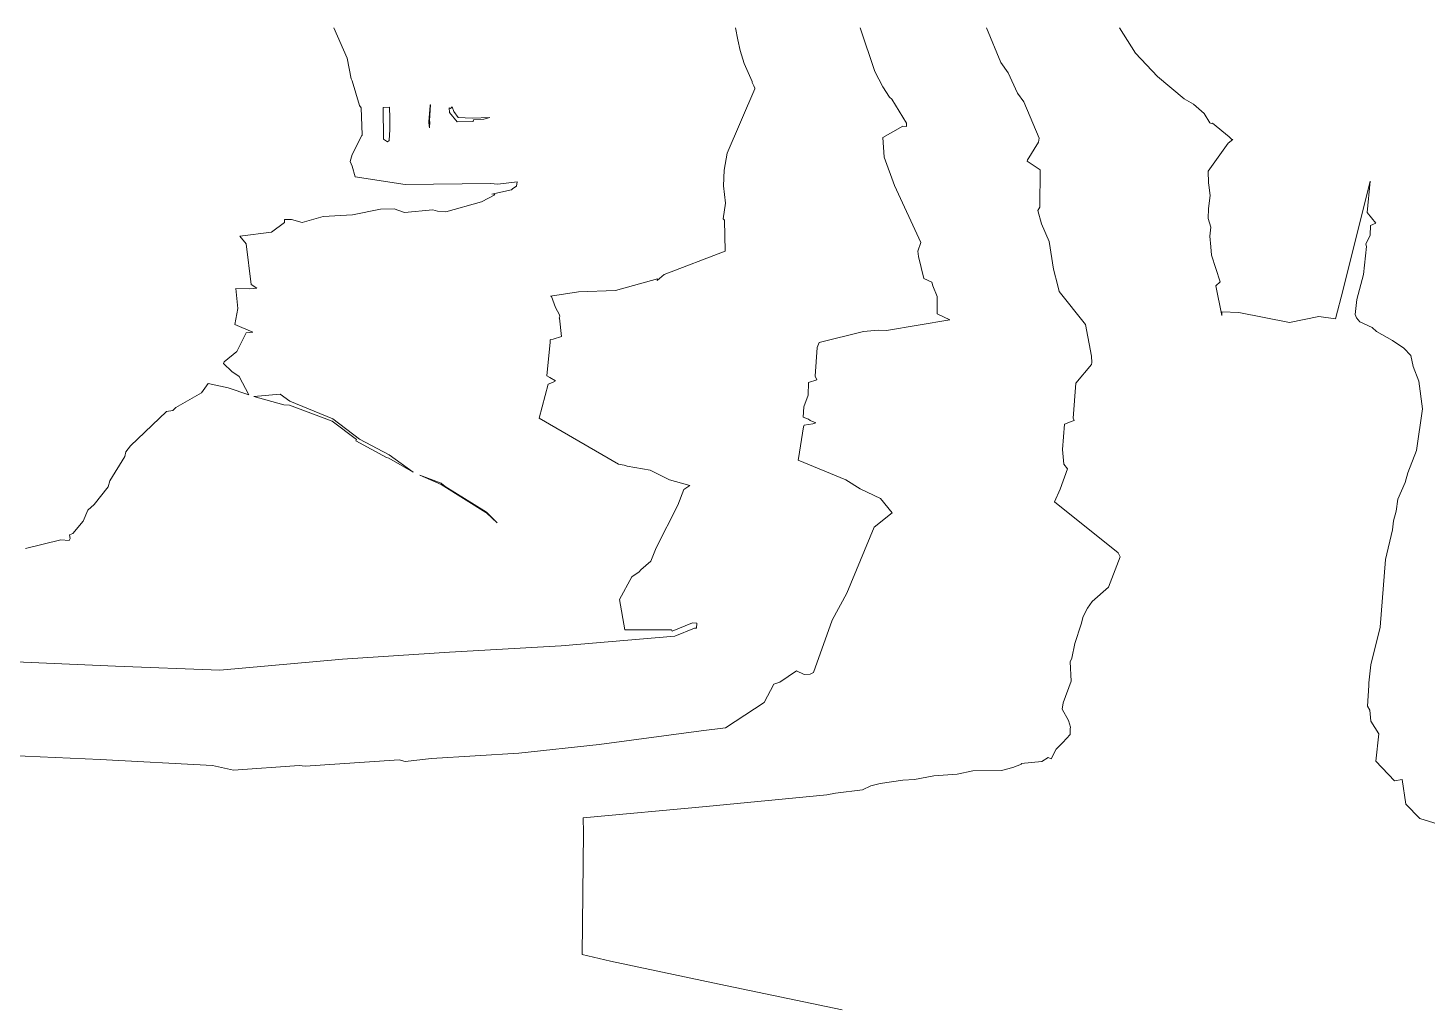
# Model space of a CAD drawing. Header units: metres. Extents: x 808187 to 810032, y 9155685 to 9157080.
# Drawn here: x 809092.4 to 809257.5, y 9156955.1 to 9157070.4 of the extents above; entities that cross this region are included whole.
import ezdxf

# ---------------------------------------------------------------- set-up
doc = ezdxf.new("R2010")
doc.units = ezdxf.units.M
doc.layers.add('C-TOPO-MAJR', color=9, linetype='Continuous')

msp = doc.modelspace()

# ---------------------------------------------------------------- linework, layer by layer
at = {"layer": 'C-TOPO-MAJR', "color": 9, "linetype": 'Continuous', "lineweight": 5}
for points, elevation in [([(809079.13, 9156996.07), (809102.74, 9156995.05), (809115.03, 9156994.55), (809129.53, 9156995.84), (809142.13, 9156996.69), (809155.32, 9156997.45), (809168.72, 9156998.56), (809171.07, 9156999.5), (809171.3, 9156999.51), (809171.35, 9157000.12), (809170.82, 9157000.13), (809168.43, 9156999.15), (809168.36, 9156999.33), (809162.83, 9156999.33), (809162.19, 9157002.89), (809163.65, 9157005.59), (809164.52, 9157006.16), (809164.74, 9157006.4), (809165.91, 9157007.41), (809166.54, 9157009.01), (809169.09, 9157014.02), (809169.8, 9157015.9), (809170.51, 9157016.36), (809168.09, 9157017.04), (809165.84, 9157018.17), (809163.13, 9157018.64), (809162.76, 9157018.76), (809162.09, 9157018.88), (809152.74, 9157024.3), (809153.77, 9157028.34), (809154.3, 9157028.51), (809154.64, 9157028.71), (809154, 9157029.12), (809153.62, 9157029.32), (809154.04, 9157033.28), (809154.03, 9157033.55), (809154.11, 9157033.59), (809154.39, 9157033.64), (809155.36, 9157033.94), (809155.13, 9157036.1), (809155.1, 9157036.17), (809155.15, 9157036.33), (809155.12, 9157036.5), (809154.65, 9157037.36), (809154.2, 9157038.68), (809154.08, 9157038.71), (809157.37, 9157039.22), (809161.73, 9157039.37), (809166.68, 9157040.75), (809166.64, 9157040.57), (809167.46, 9157041.28), (809174.69, 9157044.01), (809174.58, 9157047.7), (809174.44, 9157047.86), (809174.71, 9157049.7), (809174.49, 9157051.73), (809174.55, 9157053.57), (809174.9, 9157055.59), (809178.17, 9157063.2), (809178.16, 9157063.27), (809178.05, 9157063.56), (809177.88, 9157063.95), (809177.86, 9157064.07), (809176.93, 9157066.19), (809176.46, 9157067.7), (809176.16, 9157068.98), (809176.16, 9157068.98), (809175.9, 9157070.38)], 2830), ([(809090.3, 9156984.47), (809100.91, 9156984.03), (809114.2, 9156983.29), (809116.66, 9156982.77), (809124.42, 9156983.29), (809125.11, 9156983.24), (809136.22, 9156983.97), (809136.91, 9156983.76), (809140.02, 9156984.11), (809150.34, 9156984.74), (809159.81, 9156985.77), (809171.84, 9156987.4), (809174.7, 9156987.74), (809179.29, 9156990.76), (809180.41, 9156992.91), (809181.13, 9156993.14), (809183.09, 9156994.48), (809183.98, 9156994.05), (809184.69, 9156994.08), (809185.1, 9156994.3), (809187.29, 9157000.46), (809189.02, 9157003.66), (809192.27, 9157011.46), (809194.38, 9157013.13), (809193.02, 9157014.84), (809190.61, 9157015.97), (809188.91, 9157017.03), (809183.27, 9157019.35), (809183.34, 9157019.53), (809183.91, 9157023.3), (809183.99, 9157023.48), (809185, 9157023.63), (809185.37, 9157023.75), (809184.7, 9157024.05), (809184.49, 9157024.21), (809183.86, 9157024.42), (809183.97, 9157025.65), (809184.46, 9157027.03), (809184.49, 9157028.52), (809185.51, 9157028.85), (809185.31, 9157029.25), (809185.55, 9157032.66), (809185.75, 9157033.24), (809191.01, 9157034.54), (809192.74, 9157034.7), (809193.73, 9157034.67), (809201.18, 9157035.91), (809199.69, 9157036.63), (809199.7, 9157038.69), (809199.16, 9157039.94), (809199.07, 9157040.36), (809198.11, 9157040.81), (809197.49, 9157043.4), (809197.41, 9157044.03), (809197.77, 9157045.05), (809194.66, 9157051.77), (809193.42, 9157055.14), (809193.28, 9157057.43), (809195.65, 9157058.77), (809196.09, 9157058.74), (809196.07, 9157059.14), (809194.35, 9157061.96), (809194.07, 9157062.2), (809193.27, 9157063.42), (809192.33, 9157065.25), (809190.59, 9157070.38)], 2820), ([(809092.11, 9157008.91), (809096.3, 9157009.93), (809097.26, 9157009.87), (809097.39, 9157010.1), (809097.29, 9157010.53), (809097.71, 9157010.71), (809098.93, 9157012.15), (809099.46, 9157013.43), (809100.2, 9157014.11), (809101.86, 9157016.19), (809102.08, 9157016.9), (809103.83, 9157019.78), (809103.96, 9157020.35), (809104.51, 9157021.06), (809108.75, 9157025.09), (809109.51, 9157025.22), (809109.84, 9157025.55), (809112.9, 9157027.29), (809113.69, 9157028.42), (809116.04, 9157027.9), (809118.48, 9157027.06), (809117.32, 9157029.22), (809116.45, 9157029.81), (809115.48, 9157030.75), (809115.55, 9157030.95), (809117.05, 9157032.18), (809118.16, 9157034.4), (809118.93, 9157034.47), (809116.82, 9157035.35), (809117.19, 9157037.25), (809116.94, 9157039.6), (809118.56, 9157039.58), (809119.4, 9157039.66), (809118.76, 9157040.09), (809118.17, 9157044.91), (809117.41, 9157045.8), (809121.14, 9157046.28), (809122.66, 9157047.4), (809122.68, 9157047.76), (809123.51, 9157047.75), (809124.76, 9157047.39), (809127.24, 9157048.13), (809130.72, 9157048.33), (809134.02, 9157049), (809135.62, 9157049.01), (809136.82, 9157048.58), (809140.2, 9157048.89), (809140.74, 9157048.74), (809141.72, 9157048.68), (809145.94, 9157049.83), (809147.49, 9157050.66), (809147.35, 9157050.81), (809147.13, 9157050.77), (809149.47, 9157051.27), (809149.63, 9157051.41), (809150.07, 9157051.68), (809150.14, 9157052.23), (809147.87, 9157051.95), (809146.97, 9157052), (809136.9, 9157051.9), (809131.02, 9157052.81), (809130.68, 9157054.05), (809130.42, 9157054.61), (809130.68, 9157055.45), (809131.81, 9157057.68), (809131.83, 9157057.72), (809131.84, 9157057.77), (809131.71, 9157060.96), (809131.51, 9157061.23), (809130.65, 9157064.15), (809130.56, 9157064.36), (809130.06, 9157066.81), (809128.48, 9157070.38)], 2840), ([(809188.49, 9156954.44), (809173.97, 9156957.5), (809161.15, 9156960.21), (809157.82, 9156960.98), (809157.96, 9156975.4), (809157.92, 9156977.13), (809172.45, 9156978.47), (809186.67, 9156979.84), (809187.7, 9156980.05), (809190.89, 9156980.43), (809191.86, 9156980.91), (809192.96, 9156981.17), (809195.62, 9156981.57), (809197.03, 9156981.67), (809199.29, 9156982.07), (809202.06, 9156982.28), (809203.89, 9156982.68), (809207.28, 9156982.72), (809208.6, 9156983.05), (809209.64, 9156983.48), (809209.62, 9156983.52), (809212.04, 9156983.76), (809212.77, 9156984.23), (809213.14, 9156984.1), (809213.72, 9156985.25), (809214.52, 9156986.02), (809215.37, 9156986.98), (809215.37, 9156987.64), (809215.43, 9156987.82), (809215.17, 9156988.63), (809214.44, 9156989.97), (809214.55, 9156990.72), (809215.51, 9156993.25), (809215.38, 9156995.53), (809215.57, 9156995.98), (809215.93, 9156997.72), (809216.7, 9156999.99), (809216.92, 9157000.9), (809217.41, 9157001.87), (809217.99, 9157002.65), (809219.92, 9157004.35), (809221.27, 9157007.95), (809221.03, 9157008.4), (809213.53, 9157014.42), (809214.22, 9157015.93), (809215.06, 9157018.31), (809214.64, 9157018.87), (809214.46, 9157020.6), (809214.72, 9157023.62), (809215.63, 9157023.96), (809215.86, 9157024.02), (809215.73, 9157024.29), (809216.06, 9157028.46), (809217.9, 9157030.63), (809217.93, 9157030.89), (809217.91, 9157031.63), (809217.2, 9157035.37), (809214.07, 9157039.27), (809213.92, 9157039.93), (809213.4, 9157041.9), (809212.91, 9157045.15), (809211.99, 9157047.25), (809211.56, 9157048.84), (809211.79, 9157049.22), (809211.86, 9157053.64), (809210.31, 9157054.65), (809210.35, 9157054.73), (809210.32, 9157054.72), (809211.64, 9157056.9), (809211.72, 9157057.38), (809209.93, 9157061.66), (809209.15, 9157062.69), (809208.07, 9157065.06), (809207.22, 9157066.3), (809205.52, 9157070.38)], 2810), ([(809261.36, 9156975.6), (809256.64, 9156977.04), (809254.98, 9156978.74), (809254.55, 9156981.67), (809253.66, 9156981.51), (809251.45, 9156983.83), (809251.79, 9156987.04), (809250.88, 9156988.52), (809250.76, 9156989.83), (809250.45, 9156990.3), (809250.64, 9156992.73), (809250.62, 9156992.85), (809250.63, 9156993.08), (809250.86, 9156995.19), (809251.96, 9156999.63), (809252.61, 9157007.61), (809253.42, 9157011.14), (809253.53, 9157012.19), (809253.84, 9157013.32), (809254.03, 9157014.73), (809254.93, 9157016.7), (809255.21, 9157017.86), (809256.26, 9157020.51), (809256.94, 9157025.42), (809256.51, 9157028.69), (809255.85, 9157030.39), (809255.59, 9157031.72), (809254.77, 9157032.58), (809253.43, 9157033.47), (809251.53, 9157034.54), (809251.02, 9157035), (809249.56, 9157035.69), (809249.16, 9157036.17), (809249.01, 9157036.53), (809249.22, 9157038.31), (809250, 9157041.26), (809250.35, 9157044.58), (809250.27, 9157044.86), (809250.8, 9157045.92), (809250.81, 9157047.06), (809251.44, 9157047.34), (809250.42, 9157048.59), (809250.77, 9157052.28), (809247.6, 9157039.49), (809246.69, 9157036.02), (809244.71, 9157036.31), (809241.28, 9157035.61), (809235.29, 9157036.8), (809233.29, 9157036.87), (809233.28, 9157036.43), (809232.57, 9157039.94), (809233.07, 9157040.39), (809232.05, 9157043.57), (809232, 9157044.55), (809231.85, 9157045.8), (809232, 9157046.86), (809231.68, 9157047.87), (809231.7, 9157049.07), (809231.89, 9157050.6), (809231.76, 9157051.81), (809231.7, 9157052.11), (809231.68, 9157053.46), (809234.04, 9157056.79), (809234.59, 9157057.21), (809234.41, 9157057.26), (809234.16, 9157057.53), (809232.18, 9157059.14), (809232.03, 9157059.09), (809231.87, 9157059.16), (809231.18, 9157060.27), (809229.95, 9157061.39), (809228.85, 9157061.99), (809225.68, 9157064.64), (809223.11, 9157067.4), (809221.21, 9157070.38)], 2800)]:
    msp.add_lwpolyline(points, dxfattribs=dict(at, elevation=elevation))
at = {"layer": 'C-TOPO-MAJR', "color": 9, "linetype": 'Continuous', "lineweight": 5, "elevation": 2840}
for points in [[(809139.81, 9157059.28), (809139.8, 9157059.4), (809139.92, 9157061.29), (809139.89, 9157061.32), (809139.87, 9157061.32), (809139.86, 9157061.29), (809139.87, 9157061.23), (809139.71, 9157059.3), (809139.71, 9157059.16), (809139.8, 9157058.6), (809139.81, 9157059.28)], [(809135.1, 9157059.13), (809135.12, 9157059.71), (809135.05, 9157061.01), (809134.33, 9157061), (809134.37, 9157057.25), (809134.85, 9157056.95), (809135.04, 9157057.08), (809135.12, 9157058.38), (809135.1, 9157059.13)], [(809144.81, 9157059.74), (809143.16, 9157059.82), (809142.67, 9157060.52), (809142.47, 9157061.08), (809142.28, 9157060.88), (809142.12, 9157060.94), (809142.13, 9157060.38), (809143.05, 9157059.28), (809144.93, 9157059.33), (809144.97, 9157059.54), (809146.2, 9157059.59), (809146.91, 9157059.81), (809144.81, 9157059.74)], [(809122.17, 9157027.13), (809119.06, 9157026.88), (809122.6, 9157025.88), (809123.26, 9157025.85), (809128.31, 9157023.95), (809131.16, 9157021.78), (809131.1, 9157021.65), (809134.72, 9157019.66), (809134.98, 9157019.57), (809137.86, 9157017.93), (809135.04, 9157019.99), (809131.53, 9157021.84), (809128.39, 9157024.22), (809123.32, 9157026.32), (809122.17, 9157027.13)], [(809138.63, 9157017.58), (809141.18, 9157016.48), (809146.45, 9157013.18), (809146.51, 9157013.15), (809147.78, 9157011.97), (809146.51, 9157013.23), (809141.62, 9157016.26), (809141.22, 9157016.58), (809141.16, 9157016.62), (809138.63, 9157017.58)]]:
    msp.add_lwpolyline(points, close=True, dxfattribs=at)

doc.saveas('drawing.dxf')
